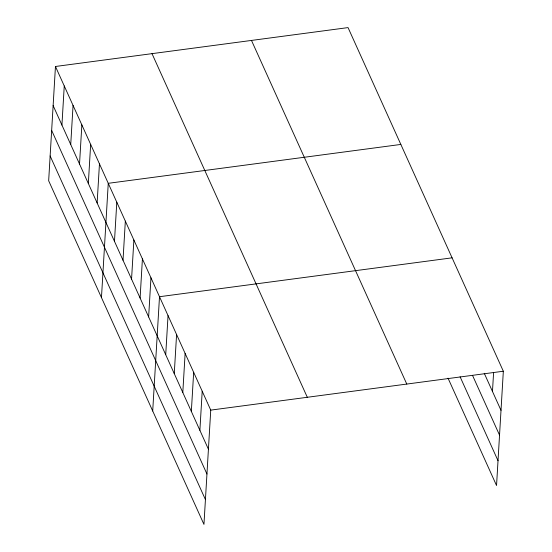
<?xml version="1.0" encoding="UTF-8"?>
<svg xmlns="http://www.w3.org/2000/svg" width="552" height="552" viewBox="0 0 552 552"><rect width="100%" height="100%" fill="white"/><g stroke="black" fill="none" stroke-linecap="round" stroke-linejoin="round"><path stroke-width="0.83" d="M55.455 66.481L48.666 180.766L203.957 524.4L210.747 410.115L55.455 66.481L348.043 27.6L503.334 371.234L496.545 485.518L448.031 378.168M61.927 125.069L64.253 85.953M70.732 144.541L73.057 105.432M79.529 164.013L81.855 124.904M88.334 183.485L90.652 144.376M97.131 202.957L99.457 163.847M101.465 297.604L108.254 183.319L400.842 144.438M114.471 241.334L116.796 202.218M123.013 260.233L125.338 221.117M131.555 279.133L133.881 240.017M140.098 298.032L142.416 258.916M148.64 316.931L150.958 277.815M152.711 410.998L159.5 296.714L452.088 257.832M165.717 354.729L168.043 315.62M174.26 373.628L176.585 334.519M182.802 392.527L185.127 353.418M191.344 411.426L193.669 372.317M199.886 430.332L202.204 391.216M492.474 391.444L493.585 372.738M210.747 410.115L503.334 371.234M484.27 373.304L501.009 410.343M472.546 375.429L499.539 435.148M460.099 376.795L498.021 460.713M251.484 40.434L406.783 384.061M152.007 53.654L307.305 397.281M53.13 105.598L208.428 449.231M51.653 130.403L206.952 474.037M50.135 155.961L205.434 499.594"/></g></svg>
